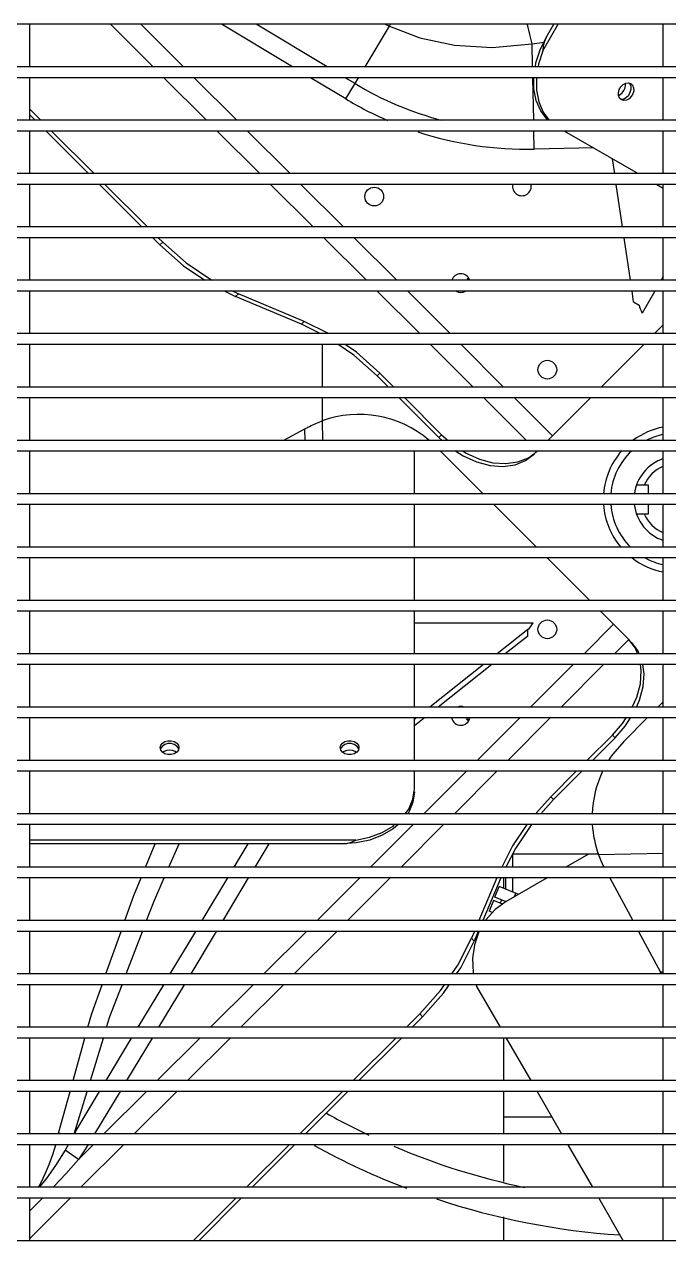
# Model space of a CAD drawing. Header units: metres. Extents: x -367 to 374, y -238 to 224.
# Drawn here: x 359.2803 to 359.4593, y 198.6976 to 199.0355 of the extents above; entities that cross this region are included whole.
import ezdxf
from ezdxf.enums import TextEntityAlignment as Align

# ---------------------------------------------------------------- set-up
doc = ezdxf.new("R2010")
doc.units = ezdxf.units.M
for name, color, linetype in [('ELE-ALIMENTADORES', 160, 'Continuous'), ('LA_BAU_BASES GERAIS_R00$0$ARQ-XREF-ATT', 8, 'Continuous'), ('LA_BAU_BASES GERAIS_R00$0$BASE', 253, 'Continuous'), ('LA_BAU_BASES GERAIS_R00$0$dutos', 31, 'Continuous')]:
    doc.layers.add(name, color=color, linetype=linetype)
doc.styles.add('LA_BAU_BASES GERAIS_R00$0$R60-125-RS', font='romans.shx', dxfattribs={"height": 0.19})
doc.styles.add('LA_BAU_BASES GERAIS_R00$0$R80-100-RS', font='romans.shx', dxfattribs={"height": 0.203})

# ---------------------------------------------------------------- blocks, each defined once
blk = doc.blocks.new('LA_BAU_BASES GERAIS_R00$0$A$C2E3D5B4E')
at = {"layer": 'LA_BAU_BASES GERAIS_R00$0$dutos', "color": 251}
for p, q in [((-6.868681703277502, 21.08546130551078), (-7.714615808807707, 21.08546130551078)), ((-7.468218694489906, 21.07364130551078), (-7.468218694489906, 21.08546130551078)), ((-7.433964257239268, 21.07364130551078), (-7.445784257239325, 21.08546130551078)), ((-7.425514257238547, 21.07364130551078), (-7.437334257238604, 21.08546130551078)), ((-7.395242529686925, 21.07364130551078), (-7.414914313169106, 21.08546130551078)), ((-7.385609476084028, 21.07364130551078), (-7.405281259565186, 21.08546130551078)), ((-7.375056798344417, 21.07364130551078), (-7.368265969896811, 21.08494314196314)), ((-7.369453154133453, 21.08546130551078), (-7.368265969896811, 21.08494314196314)), ((-7.368265968065089, 21.08494314501224), (-7.368047603838249, 21.08546130551078)), ((-7.325665620486234, 21.07805879311587), (-7.32139177796148, 21.08546130551078)), ((-7.32472594085209, 21.08184749450788), (-7.322639506096039, 21.08546130551078)), ((-7.292218694490202, 21.07364130551078), (-7.292218694490202, 21.08546130551078)), ((-7.328680518800411, 21.0800208924726), (-7.325360375035302, 21.08055014642678)), ((-7.328546760335712, 21.07364130551078), (-7.328680518800411, 21.0800208924726)), ((-7.326409356566955, 21.07840509423988), (-7.324725941637439, 21.08184749314751)), ((-7.327598600321153, 21.07472454688097), (-7.326409356566955, 21.07840509423988)), ((-6.868681703277502, 21.07364130551078), (-7.714615808807707, 21.07364130551078)), ((-7.327772542217076, 21.07364130551078), (-7.327598600321153, 21.07472454688097)), ((-6.868681703277502, 21.07064130551078), (-7.714615808807707, 21.07064130551078)), ((-7.468218694489906, 21.05882130551078), (-7.468218694489906, 21.07064130551078)), ((-7.419144257239282, 21.05882130551078), (-7.430964257239339, 21.07064130551078)), ((-7.410694257238561, 21.05882130551078), (-7.422514257238618, 21.07064130551078)), ((-7.380411350596091, 21.06472983406096), (-7.390249691240456, 21.07064130551078)), ((-7.377856046158627, 21.06898257480606), (-7.380616637636422, 21.07064130551078)), ((-7.380411350596091, 21.06472983406096), (-7.376859380201154, 21.07064130551078)), ((-7.328236034822908, 21.05882130551078), (-7.328483860434176, 21.07064130551078)), ((-7.301928326163988, 21.0691981269366), (-7.301273451407724, 21.06900001374496)), ((-7.292218694490202, 21.05882130551078), (-7.292218694490202, 21.07064130551078)), ((-6.868681703277502, 21.05882130551078), (-7.714615808807707, 21.05882130551078)), ((-7.465144257238535, 21.05882130551078), (-7.468218694489906, 21.06189574276205)), ((-7.466694257239283, 21.05882130551078), (-7.468218694489906, 21.06034574276242)), ((-6.868681703277502, 21.05582130551078), (-7.714615808807707, 21.05582130551078)), ((-7.468218694489906, 21.04400130551078), (-7.468218694489906, 21.05582130551078)), ((-7.451874257239297, 21.04400130551078), (-7.463694257239354, 21.05582130551078)), ((-7.450324257238549, 21.04400130551078), (-7.462144257238606, 21.05582130551078)), ((-7.404324257239296, 21.04400130551078), (-7.416144257239353, 21.05582130551078)), ((-7.395874257238575, 21.04400130551078), (-7.407694257238632, 21.05582130551078)), ((-7.328067915271276, 21.05080287239733), (-7.328171916048746, 21.05576317162751)), ((-7.319647259168391, 21.05582130551078), (-7.299174418622897, 21.04400130551078)), ((-7.292218694490202, 21.04400130551078), (-7.292218694490202, 21.05582130551078)), ((-7.311554757894214, 21.05114909772169), (-7.328067915271276, 21.05080287239733)), ((-7.305729368191351, 21.04400130551078), (-7.306341510898619, 21.0481392281646)), ((-6.868681703277502, 21.04400130551078), (-7.714615808807707, 21.04400130551078)), ((-6.868681703277502, 21.04100130551078), (-7.714615808807707, 21.04100130551078)), ((-7.468218694489906, 21.02918130551078), (-7.468218694489906, 21.04100130551078)), ((-7.437054257239311, 21.02918130551078), (-7.448874257239368, 21.04100130551078)), ((-7.435504257238563, 21.02918130551078), (-7.44732425723862, 21.04100130551078)), ((-7.389504257239309, 21.02918130551078), (-7.401324257239366, 21.04100130551078)), ((-7.381054257238588, 21.02918130551078), (-7.392874257238532, 21.04100130551078)), ((-7.303536974648409, 21.02918130551078), (-7.30528556383058, 21.04100130551078)), ((-7.293978266201179, 21.04100130551078), (-7.292218694490202, 21.03998541631042)), ((-7.292218694490202, 21.02918130551078), (-7.292218694490202, 21.04100130551078)), ((-6.868681703277502, 21.02918130551078), (-7.714615808807707, 21.02918130551078)), ((-6.868681703277502, 21.02618130551078), (-7.714615808807707, 21.02618130551078)), ((-7.468218694489906, 21.01436130551078), (-7.468218694489906, 21.02618130551078)), ((-7.432048919550198, 21.02417596782169), (-7.434054257239268, 21.02618130551078)), ((-7.431273919549881, 21.02495096782206), (-7.432504257238634, 21.02618130551078)), ((-7.374684257239323, 21.01436130551078), (-7.386504257239267, 21.02618130551078)), ((-7.366234257238602, 21.01436130551078), (-7.378054257238546, 21.02618130551078)), ((-7.301344581105468, 21.01436130551078), (-7.303093170287639, 21.02618130551078)), ((-7.292218694490202, 21.01436130551078), (-7.292218694490202, 21.02618130551078)), ((-7.432048919550198, 21.02417596782169), (-7.431273919549881, 21.02495096782206)), ((-7.292218694490202, 21.0153844180086), (-7.292809388766273, 21.01436130551078)), ((-6.868681703277502, 21.01436130551078), (-7.714615808807707, 21.01436130551078)), ((-6.868681703277502, 21.01136130551078), (-7.714615808807707, 21.01136130551078)), ((-7.468218694489906, 20.99954130551078), (-7.468218694489906, 21.01136130551078)), ((-7.414024753307672, 21.01136130551078), (-7.411021885115701, 21.00984766319842)), ((-7.411712254765803, 21.01136130551078), (-7.410246885115271, 21.01062266319769)), ((-7.410246885115271, 21.01062266319769), (-7.411021885115701, 21.00984766319842)), ((-7.392735207973828, 21.00216352643515), (-7.411021885115701, 21.00984766319842)), ((-7.391960207973511, 21.00293852643442), (-7.410246885115271, 21.01062266319769)), ((-7.359864257239337, 20.99954130551078), (-7.371684257239281, 21.01136130551078)), ((-7.351414257238616, 20.99954130551078), (-7.36323425723856, 21.01136130551078)), ((-7.300460032394994, 21.00838199037769), (-7.300900776744811, 21.01136130551078)), ((-7.300460032394994, 21.00838199037769), (-7.298905530249499, 21.00748449814532)), ((-7.29454143957355, 21.01136130551078), (-7.298066149746205, 21.00525632841006)), ((-7.292218694490202, 20.99954130551078), (-7.292218694490202, 21.01136130551078)), ((-7.391960207973511, 21.00293852643442), (-7.392735207973828, 21.00216352643515)), ((-7.387533064943682, 20.99954130551078), (-7.392735207973828, 21.00216352643515)), ((-7.385220566401813, 20.99954130551078), (-7.391960207973511, 21.00293852643442)), ((-7.294630423236754, 20.99954130551078), (-7.292218694490202, 21.00195303425733)), ((-6.868681703277502, 20.99954130551078), (-7.714615808807707, 20.99954130551078)), ((-6.868681703277502, 20.99654130551078), (-7.714615808807707, 20.99654130551078)), ((-7.468218694489906, 20.98472130551078), (-7.468218694489906, 20.99654130551078)), ((-7.38687410795967, 20.98472130551078), (-7.38687410795967, 20.99654130551078)), ((-7.345044257239351, 20.98472130551078), (-7.356864257239295, 20.99654130551078)), ((-7.33659425723863, 20.98472130551078), (-7.348414257238574, 20.99654130551078)), ((-7.30945042323674, 20.98472130551078), (-7.297630423236797, 20.99654130551078)), ((-7.292218694490202, 20.98472130551078), (-7.292218694490202, 20.99654130551078)), ((-7.370933173538901, 20.98861022181114), (-7.371708173538195, 20.98783522181078)), ((-7.367044257238604, 20.98472130551078), (-7.370933173538901, 20.98861022181114)), ((-6.868681703277502, 20.98472130551078), (-7.714615808807707, 20.98472130551078)), ((-7.368594257239351, 20.98472130551078), (-7.371708173538195, 20.98783522181078)), ((-6.868681703277502, 20.98172130551078), (-7.714615808807707, 20.98172130551078)), ((-7.468218694489906, 20.96990130551078), (-7.468218694489906, 20.98172130551078)), ((-7.38687410795967, 20.97530860568242), (-7.38687410795967, 20.98172130551078)), ((-7.354578689423647, 20.97070573769624), (-7.365594257239309, 20.98172130551078)), ((-7.353803689424353, 20.97148073769551), (-7.364044257238561, 20.98172130551078)), ((-7.330224257239365, 20.96990130551078), (-7.342044257239309, 20.98172130551078)), ((-7.323022340238253, 20.97114938851042), (-7.333594257238587, 20.98172130551078)), ((-7.324270423236726, 20.96990130551078), (-7.312450423236783, 20.98172130551078)), ((-7.292218694490202, 20.96990130551078), (-7.292218694490202, 20.98172130551078)), ((-7.38699535290732, 20.97530860568242), (-7.386881980025123, 20.96990130551078)), ((-7.391909934121827, 20.97302409196642), (-7.39770939468076, 20.96990130551078)), ((-7.391909934121827, 20.97302409196642), (-7.391844459801518, 20.96990130551078)), ((-7.353803689424353, 20.97148073769551), (-7.354578689423647, 20.97070573769624)), ((-7.353803689424353, 20.97148073769551), (-7.35198779319353, 20.96990130551078)), ((-6.868681703277502, 20.96990130551078), (-7.714615808807707, 20.96990130551078)), ((-7.354578689423647, 20.97070573769624), (-7.35365382200257, 20.96990130551078)), ((-6.868681703277502, 20.96690130551078), (-7.714615808807707, 20.96690130551078)), ((-7.468218694489906, 20.95508130551078), (-7.468218694489906, 20.96690130551078)), ((-7.361374107959705, 20.95508130551078), (-7.361374107959705, 20.96690130551078)), ((-7.342309596298605, 20.95508130551078), (-7.354129596298549, 20.96690130551078)), ((-7.329692244667285, 20.96507730585551), (-7.327277894218582, 20.96690130551078)), ((-7.292218694490202, 20.95508130551078), (-7.292218694490202, 20.96690130551078)), ((-7.296374107959991, 20.95747171898024), (-7.299687816458913, 20.95747171898024)), ((-7.296374107959991, 20.95508130551078), (-7.296374107959991, 20.95747171898024)), ((-6.868681703277502, 20.95508130551078), (-7.714615808807707, 20.95508130551078)), ((-6.868681703277502, 20.95208130551078), (-7.714615808807707, 20.95208130551078)), ((-7.468218694489906, 20.94026130551078), (-7.468218694489906, 20.95208130551078)), ((-7.361374107959705, 20.94026130551078), (-7.361374107959705, 20.95208130551078)), ((-7.327489596298619, 20.94026130551078), (-7.339309596298563, 20.95208130551078)), ((-7.296374107959991, 20.9494717189806), (-7.296374107959991, 20.95208130551078)), ((-7.292218694490202, 20.94026130551078), (-7.292218694490202, 20.95208130551078)), ((-7.299687816458913, 20.9494717189806), (-7.296374107959991, 20.9494717189806)), ((-6.868681703277502, 20.94026130551078), (-7.714615808807707, 20.94026130551078)), ((-6.868681703277502, 20.93726130551078), (-7.714615808807707, 20.93726130551078)), ((-7.468218694489906, 20.92544130551078), (-7.468218694489906, 20.93726130551078)), ((-7.361374107959705, 20.92544130551078), (-7.361374107959705, 20.93726130551078)), ((-7.312669596298633, 20.92544130551078), (-7.324489596298577, 20.93726130551078)), ((-7.292218694490202, 20.92544130551078), (-7.292218694490202, 20.93726130551078)), ((-6.868681703277502, 20.92544130551078), (-7.714615808807707, 20.92544130551078)), ((-6.868681703277502, 20.92244130551078), (-7.714615808807707, 20.92244130551078)), ((-7.468218694489906, 20.91062130551078), (-7.468218694489906, 20.92244130551078)), ((-7.361374107959705, 20.91062130551078), (-7.361374107959705, 20.92244130551078)), ((-7.301826777489509, 20.91459848670169), (-7.30966959629859, 20.92244130551078)), ((-7.292218694490202, 20.91062130551078), (-7.292218694490202, 20.92244130551078)), ((-7.361374107959705, 20.91919354438751), (-7.328374107959689, 20.91919354438751)), ((-7.329884069303716, 20.91735253467987), (-7.338372198985894, 20.91062130551078)), ((-7.329884069303716, 20.91555755021623), (-7.329884069303716, 20.91735253467987)), ((-7.30605177748987, 20.91882348670205), (-7.314253958681093, 20.91062130551078)), ((-7.329884069303716, 20.91555755021623), (-7.336108710322605, 20.91062130551078)), ((-7.301826777489509, 20.91459848670169), (-7.305803958680372, 20.91062130551078)), ((-7.299979694834974, 20.91215358227188), (-7.301826777489509, 20.91459848670169)), ((-6.868681703277502, 20.91062130551078), (-7.714615808807707, 20.91062130551078)), ((-7.299367422982641, 20.91062130551078), (-7.299979694834974, 20.91215358227188)), ((-6.868681703277502, 20.90762130551078), (-7.714615808807707, 20.90762130551078)), ((-7.468218694489906, 20.89580130551078), (-7.468218694489906, 20.90762130551078)), ((-7.361374107959705, 20.89580130551078), (-7.361374107959705, 20.90762130551078)), ((-7.342155221135727, 20.90762130551078), (-7.357060328407329, 20.89580130551078)), ((-7.339891732473461, 20.90762130551078), (-7.354796839745177, 20.89580130551078)), ((-7.317253958681135, 20.90762130551078), (-7.329073958681079, 20.89580130551078)), ((-7.308803958680414, 20.90762130551078), (-7.320623958680358, 20.89580130551078)), ((-7.292218694490202, 20.89580130551078), (-7.292218694490202, 20.90762130551078)), ((-7.292218694490202, 20.89730123064169), (-7.293718619621131, 20.89580130551078)), ((-6.868681703277502, 20.89580130551078), (-7.714615808807707, 20.89580130551078)), ((-6.868681703277502, 20.89280130551078), (-7.714615808807707, 20.89280130551078)), ((-7.468218694489906, 20.88098130551078), (-7.468218694489906, 20.89280130551078)), ((-7.361374107959705, 20.88098130551078), (-7.361374107959705, 20.89280130551078)), ((-7.358579861894896, 20.89280130551078), (-7.361374107959705, 20.89058542152714)), ((-7.360843350558184, 20.89280130551078), (-7.361374107959705, 20.89238040599079)), ((-7.332073958681121, 20.89280130551078), (-7.343893958681178, 20.88098130551078)), ((-7.3236239586804, 20.89280130551078), (-7.335443958680457, 20.88098130551078)), ((-7.296718619621174, 20.89280130551078), (-7.303223350364419, 20.88629657476751)), ((-7.292218694490202, 20.88098130551078), (-7.292218694490202, 20.89280130551078)), ((-7.306383126675996, 20.88804213751587), (-7.313443958681091, 20.88098130551078)), ((-7.305608126675679, 20.88726713751551), (-7.311893958680457, 20.88098130551078)), ((-7.306383126675996, 20.88804213751587), (-7.305608126675679, 20.88726713751551)), ((-7.431818241638894, 20.88387790223296), (-7.431974107960059, 20.88454409700388)), ((-7.381818241638257, 20.88387790223296), (-7.381974107959309, 20.88454409700388)), ((-7.303223350364419, 20.88629657476751), (-7.30628967510188, 20.88270455102242)), ((-6.868681703277502, 20.88098130551078), (-7.714615808807707, 20.88098130551078)), ((-6.868681703277502, 20.87798130551078), (-7.714615808807707, 20.87798130551078)), ((-7.468218694489906, 20.86616130551078), (-7.468218694489906, 20.87798130551078)), ((-7.361374107959705, 20.87312621502387), (-7.361374107959705, 20.87798130551078)), ((-7.346893958681108, 20.87798130551078), (-7.358713958681165, 20.86616130551078)), ((-7.338443958680386, 20.87798130551078), (-7.350263958680443, 20.86616130551078)), ((-7.316443958681134, 20.87798130551078), (-7.323512610790544, 20.87091265340133)), ((-7.314893958680386, 20.87798130551078), (-7.322737610790227, 20.87013765340097)), ((-7.292218694490202, 20.86616130551078), (-7.292218694490202, 20.87798130551078)), ((-7.361761965021515, 20.87025220147587), (-7.361374107959705, 20.87312621502387)), ((-7.323512610790544, 20.87091265340133), (-7.327710334840049, 20.86616130551078)), ((-7.322737610790227, 20.87013765340097), (-7.326250637315638, 20.86616130551078)), ((-7.323512610790544, 20.87091265340133), (-7.322737610790227, 20.87013765340097)), ((-6.868681703277502, 20.86616130551078), (-7.714615808807707, 20.86616130551078)), ((-6.868681703277502, 20.86316130551078), (-7.714615808807707, 20.86316130551078)), ((-7.468218694489906, 20.85134130551078), (-7.468218694489906, 20.86316130551078)), ((-7.361713958681094, 20.86316130551078), (-7.373533958681151, 20.85134130551078)), ((-7.353263958680373, 20.86316130551078), (-7.36508395868043, 20.85134130551078)), ((-7.292218694490202, 20.85134130551078), (-7.292218694490202, 20.86316130551078)), ((-7.377623156483651, 20.85889046924242), (-7.468218694489906, 20.85889046924242)), ((-7.381374107952752, 20.85780990498169), (-7.468218694489906, 20.85780990498169)), ((-7.436053715605908, 20.85134130551078), (-7.433385810206914, 20.85780990498169)), ((-7.429551864974997, 20.85134130551078), (-7.426728552175291, 20.85780990498169)), ((-7.407598207784417, 20.85780990498169), (-7.411484934466557, 20.85134130551078)), ((-7.401810085233478, 20.85780990498169), (-7.405696811915732, 20.85134130551078)), ((-7.310210994661816, 20.8549717189806), (-7.334111536996033, 20.8549717189806)), ((-7.334074107959623, 20.8549717189806), (-7.334074107959623, 20.85134130551078)), ((-7.312976333633173, 20.8549717189806), (-7.319264394214542, 20.85134130551078)), ((-7.310210994661816, 20.85485047403187), (-7.292218694490202, 20.85522771200242)), ((-6.868681703277502, 20.85134130551078), (-7.714615808807707, 20.85134130551078)), ((-6.868681703277502, 20.84834130551078), (-7.714615808807707, 20.84834130551078)), ((-7.468218694489906, 20.83652130551078), (-7.468218694489906, 20.84834130551078)), ((-7.413287516324431, 20.84834130551078), (-7.420389688841169, 20.83652130551078)), ((-7.407499393772355, 20.84834130551078), (-7.414601566289093, 20.83652130551078)), ((-7.37653395868108, 20.84834130551078), (-7.388353958681137, 20.83652130551078)), ((-7.368083958680359, 20.84834130551078), (-7.379903958680416, 20.83652130551078)), ((-7.33848984226438, 20.84834130551078), (-7.343456654760757, 20.83652130551078)), ((-7.337389184084373, 20.84834130551078), (-7.34235599658075, 20.83652130551078)), ((-7.339029293509839, 20.84299739694497), (-7.337855165744372, 20.84597421134787)), ((-7.33233300734264, 20.84379613820351), (-7.337855165744372, 20.84597421134787)), ((-7.336550435701838, 20.8454595941886), (-7.336550435701838, 20.84834130551078)), ((-7.336074107959348, 20.84834130551078), (-7.336074107959348, 20.84527171898024)), ((-7.324460546637511, 20.84834130551078), (-7.335845646583266, 20.84176811499223)), ((-7.334074107959623, 20.84834130551078), (-7.334074107959623, 20.84448287049551)), ((-7.307067857010225, 20.84834130551078), (-7.300703241625911, 20.83652130551078)), ((-7.292218694490202, 20.83652130551078), (-7.292218694490202, 20.84834130551078)), ((-7.335854666273121, 20.84174524700133), (-7.339029293509839, 20.84299739694497)), ((-7.3336361244302, 20.84304378320242), (-7.333203893239329, 20.84413963671333)), ((-7.33939620843671, 20.84206714244351), (-7.340570336202177, 20.8390903280406)), ((-7.336830229283692, 20.84105505806023), (-7.33939620843671, 20.84206714244351)), ((-7.337168784508094, 20.84226356709114), (-7.337535699434966, 20.84133331258969)), ((-6.868681703277502, 20.83652130551078), (-7.714615808807707, 20.83652130551078)), ((-7.339651504900075, 20.83872791870024), (-7.340570336202177, 20.8390903280406)), ((-6.868681703277502, 20.83352130551078), (-7.714615808807707, 20.83352130551078)), ((-7.468218694489906, 20.82170130551078), (-7.468218694489906, 20.83352130551078)), ((-7.447060281803715, 20.82170130551078), (-7.442845351458232, 20.83352130551078)), ((-7.441406806789814, 20.82170130551078), (-7.436885162495628, 20.83352130551078)), ((-7.422192270697906, 20.83352130551078), (-7.42929444321453, 20.82170130551078)), ((-7.416404148146967, 20.83352130551078), (-7.423506320663705, 20.82170130551078)), ((-7.391353958681179, 20.83352130551078), (-7.403173958681123, 20.82170130551078)), ((-7.382903958680458, 20.83352130551078), (-7.394723958680402, 20.82170130551078)), ((-7.344717267069541, 20.83352130551078), (-7.345525052177095, 20.83159894182496)), ((-7.343616608889533, 20.83352130551078), (-7.344750052177915, 20.8308239418246)), ((-7.343374613826199, 20.83352130551078), (-7.343452535616734, 20.83338968957406)), ((-7.29908785701025, 20.83352130551078), (-7.292983381567296, 20.82218442254351)), ((-7.292218694490202, 20.82170130551078), (-7.292218694490202, 20.83352130551078)), ((-7.345525052177095, 20.83159894182496), (-7.344750052177915, 20.8308239418246)), ((-6.868681703277502, 20.82170130551078), (-7.714615808807707, 20.82170130551078)), ((-7.292218694490202, 20.82222648287188), (-7.292983381567296, 20.82218442254351)), ((-7.292726963297127, 20.82170130551078), (-7.292983381567296, 20.82218442254351)), ((-6.868681703277502, 20.81870130551078), (-7.714615808807707, 20.81870130551078)), ((-7.468218694489906, 20.80688130551078), (-7.468218694489906, 20.81870130551078)), ((-7.431097025072404, 20.81870130551078), (-7.438199197589142, 20.80688130551078)), ((-7.425308902520442, 20.81870130551078), (-7.43241107503718, 20.80688130551078)), ((-7.406173958681165, 20.81870130551078), (-7.417993958681109, 20.80688130551078)), ((-7.397723958680444, 20.81870130551078), (-7.409543958680388, 20.80688130551078)), ((-7.344239500365461, 20.81870130551078), (-7.344121984906565, 20.81822698375478)), ((-7.344121984906565, 20.81822698375478), (-7.337571554518604, 20.80688130551078)), ((-7.292218694490202, 20.80688130551078), (-7.292218694490202, 20.81870130551078)), ((-7.359853356801523, 20.81057190738932), (-7.363543958681134, 20.80688130551078)), ((-7.359078356802229, 20.80979690739006), (-7.361993958680387, 20.80688130551078)), ((-7.359078356802229, 20.80979690739006), (-7.359853356801523, 20.81057190738932)), ((-6.868681703277502, 20.80688130551078), (-7.714615808807707, 20.80688130551078)), ((-6.868681703277502, 20.80388130551078), (-7.714615808807707, 20.80388130551078)), ((-7.468218694489906, 20.79206130551078), (-7.468218694489906, 20.80388130551078)), ((-7.456147940435699, 20.79206130551078), (-7.452873434848016, 20.80388130551078)), ((-7.451382181154941, 20.79206130551078), (-7.447767673951262, 20.80388130551078)), ((-7.440001779445879, 20.80388130551078), (-7.447103951962617, 20.79206130551078)), ((-7.43421365689494, 20.80388130551078), (-7.441315829411678, 20.79206130551078)), ((-7.420993958681152, 20.80388130551078), (-7.432813958681095, 20.79206130551078)), ((-7.41254395868043, 20.80388130551078), (-7.424363958680374, 20.79206130551078)), ((-7.366543958681177, 20.80388130551078), (-7.37836395868112, 20.79206130551078)), ((-7.364993958680429, 20.80388130551078), (-7.376813958680373, 20.79206130551078)), ((-7.336550435701838, 20.79206130551078), (-7.336550435701838, 20.80388130551078)), ((-7.33583950371019, 20.80388130551078), (-7.329015223529154, 20.79206130551078)), ((-7.292218694490202, 20.79206130551078), (-7.292218694490202, 20.80388130551078)), ((-6.868681703277502, 20.79206130551078), (-7.714615808807707, 20.79206130551078)), ((-6.868681703277502, 20.78906130551078), (-7.714615808807707, 20.78906130551078)), ((-7.468218694489906, 20.77724130551078), (-7.468218694489906, 20.78906130551078)), ((-7.460197430969174, 20.77744383828387), (-7.456979033224002, 20.78906130551078)), ((-7.45581600402511, 20.77756201601405), (-7.452299568769831, 20.78906130551078)), ((-7.448906533820377, 20.78906130551078), (-7.45581600402511, 20.77756201601405)), ((-7.443118411268415, 20.78906130551078), (-7.450220583785153, 20.77724130551078)), ((-7.435813958681138, 20.78906130551078), (-7.447633958681081, 20.77724130551078)), ((-7.427363958680417, 20.78906130551078), (-7.43918395868036, 20.77724130551078)), ((-7.381363958681163, 20.78906130551078), (-7.393183958681107, 20.77724130551078)), ((-7.379813958680415, 20.78906130551078), (-7.391633958680359, 20.77724130551078)), ((-7.336550435701838, 20.77724130551078), (-7.336550435701838, 20.78906130551078)), ((-7.32728317272074, 20.78906130551078), (-7.320458892539705, 20.77724130551078)), ((-7.292218694490202, 20.77724130551078), (-7.292218694490202, 20.78906130551078)), ((-7.336550435701838, 20.78204440373842), (-7.323231962593809, 20.78204440373842)), ((-6.868681703277502, 20.77724130551078), (-7.714615808807707, 20.77724130551078)), ((-7.460248001472792, 20.77724130551078), (-7.460197430969174, 20.77744383828387)), ((-7.459176159641174, 20.77724130551078), (-7.460197431541815, 20.7774438388566)), ((-7.455816003999985, 20.77756201605333), (-7.455970848481911, 20.77724130551078)), ((-7.455282252023721, 20.77724130551078), (-7.455816004001122, 20.77756201605442)), ((-6.868681703277502, 20.77424130551078), (-7.714615808807707, 20.77424130551078)), ((-7.468218694489906, 20.76242130551078), (-7.468218694489906, 20.77424130551078)), ((-7.457523252818987, 20.77424130551078), (-7.458349076940749, 20.77275775018642)), ((-7.454701287895318, 20.77017397629551), (-7.458349075064348, 20.77275774885769)), ((-7.450633958681124, 20.77424130551078), (-7.454701287895318, 20.77017397629551)), ((-7.442183958680403, 20.77424130551078), (-7.45400395868046, 20.76242130551078)), ((-7.396183958681149, 20.77424130551078), (-7.408003958681093, 20.76242130551078)), ((-7.394633958680402, 20.77424130551078), (-7.406453958680459, 20.76242130551078)), ((-7.336550435701838, 20.76404664355042), (-7.336550435701838, 20.77424130551078)), ((-7.318726841732428, 20.77424130551078), (-7.311902561550255, 20.76242130551078)), ((-7.292218694490202, 20.76242130551078), (-7.292218694490202, 20.77424130551078)), ((-6.868681703277502, 20.76242130551078), (-7.714615808807707, 20.76242130551078)), ((-6.868681703277502, 20.75942130551078), (-7.714615808807707, 20.75942130551078)), ((-7.468218694489906, 20.74760130551078), (-7.468218694489906, 20.75942130551078)), ((-7.457003958680389, 20.75942130551078), (-7.468218694489906, 20.74820656970133)), ((-7.464685145237127, 20.75942130551078), (-7.468218694489906, 20.75588775708278)), ((-7.411003958681135, 20.75942130551078), (-7.422823958681079, 20.74760130551078)), ((-7.409453958680388, 20.75942130551078), (-7.421273958680445, 20.74760130551078)), ((-7.310170510742978, 20.75942130551078), (-7.303346230560805, 20.74760130551078)), ((-7.292218694490202, 20.74760130551078), (-7.292218694490202, 20.75942130551078)), ((-7.336550435701838, 20.74760130551078), (-7.336550435701838, 20.7542037905537)), ((-6.868681703277502, 20.74760130551078), (-7.714615808807707, 20.74760130551078))]:
    blk.add_line(p, q, dxfattribs=at)
for points in [[(-7.368265969896811, 21.08494314196314), (-7.359827921338592, 21.08170372371551), (-7.350255231943265, 21.07964117971369), (-7.339766133641092, 21.07901586887515), (-7.328680518800411, 21.0800208924726)], [(-7.328680518800411, 21.0800208924726), (-7.329301178076776, 21.08264909658278), (-7.329912692420407, 21.08543890791005), (-7.329917256419662, 21.08546130551078)], [(-7.32472594085209, 21.08184749450788), (-7.325243166623636, 21.08071880105624), (-7.325562479297105, 21.07944254301987), (-7.325665620486234, 21.07805879311587)], [(-7.325665620486234, 21.07805879311587), (-7.326868136460803, 21.0743707882326), (-7.326987159490614, 21.07364130551078)], [(-7.324170324369447, 21.05882130551078), (-7.324462337061505, 21.05904668282351), (-7.326288889141892, 21.06144728225187), (-7.327535620519257, 21.06434173032606), (-7.328164514736727, 21.06755301458569), (-7.328188303404772, 21.07064130551078)], [(-7.327472048780351, 21.07064130551078), (-7.327453481327666, 21.06717663431733), (-7.32682956877818, 21.06395459988387), (-7.325584770848423, 21.06105043762424), (-7.323892955816405, 21.05882130551078)], [(-7.303873451407298, 21.06449668164496), (-7.304374935030182, 21.06496841404642), (-7.30465820518441, 21.06566096075733), (-7.304686042362164, 21.06647685714169), (-7.304460874385086, 21.06732386854315), (-7.304010043832363, 21.06810235765806), (-7.303389371153116, 21.06871757283551), (-7.302665811083671, 21.06910024946023), (-7.301928326163988, 21.0691981269366)], [(-7.304660713857515, 21.06573448896824), (-7.304240480085468, 21.06594614568714), (-7.303668256896799, 21.06645269650533), (-7.303194234225543, 21.06710675682169), (-7.302864812711732, 21.06784430265551), (-7.302712238429081, 21.06859313788205), (-7.302738978346611, 21.0690615527406)], [(-7.301273451407724, 21.06900001374496), (-7.300771419246189, 21.06852812977915), (-7.300486228476757, 21.06783486246496), (-7.300456095799291, 21.06701779460569), (-7.300679869749501, 21.06616962560133), (-7.301130969720816, 21.06539066885624), (-7.301753328835275, 21.0647760763566), (-7.302479020896726, 21.06439479441442), (-7.303218077563315, 21.06429816740242), (-7.303873451407298, 21.06449668164496)], [(-7.301192177028724, 21.06824247372169), (-7.30147755406108, 21.06893582763878), (-7.301675166579003, 21.06912154091297)], [(-7.303184997098924, 21.06480235983333), (-7.302459167329857, 21.06518355494133), (-7.301836719431662, 21.06579811584278), (-7.301385603957442, 21.06657709832351), (-7.301161900867328, 21.06742533002896), (-7.301192177028724, 21.06824247372169)], [(-7.304177342804451, 21.06478254425733), (-7.303924222975297, 21.06470584991515), (-7.303184997098924, 21.06480235983333)], [(-7.432048919550198, 21.02417596782169), (-7.425529723176737, 21.01841638379842), (-7.41957882577276, 21.01436130551078)], [(-7.431273919549881, 21.02495096782206), (-7.424754723177443, 21.01919138379878), (-7.417673996937538, 21.01436641417042), (-7.417663862025506, 21.01436130551078)], [(-7.298905530249499, 21.00748449814532), (-7.298831452298941, 21.00700564508351), (-7.29864464231207, 21.0064620978366), (-7.298376819553823, 21.00587177784497), (-7.298066149746205, 21.00525632841006)], [(-7.371708173538195, 20.98783522181078), (-7.378227369911656, 20.99359480583406), (-7.382551409062557, 20.99654130551078)], [(-7.370933173538901, 20.98861022181114), (-7.377452369911339, 20.99436980583442), (-7.380639083180426, 20.99654130551078)], [(-7.389539465627649, 20.97421068469914), (-7.388700661945904, 20.97461507523551), (-7.387850590115704, 20.97498029097115), (-7.38699535290732, 20.97530860568242)], [(-7.391909934121827, 20.97302409196642), (-7.39159782362367, 20.97319050292096), (-7.391279832439295, 20.97335676275296), (-7.390956622070917, 20.97352249537806)], [(-7.390956622070917, 20.97352249537806), (-7.390475120780366, 20.9737592996646), (-7.389999911242626, 20.97398318654133), (-7.389539465627649, 20.97421068469914)], [(-7.349815820173831, 20.96690130551078), (-7.347788207180429, 20.96558990573732), (-7.344082210617444, 20.96391692741842), (-7.340356864017508, 20.96292756310314), (-7.336755330360802, 20.96265983350641), (-7.333416014566637, 20.96312402732678), (-7.330467244667716, 20.96430230585515), (-7.328022340237908, 20.96614938850969)], [(-7.34784255851423, 20.96690130551078), (-7.347013207179998, 20.9663649057366), (-7.343307210617127, 20.96469192741878), (-7.339581864017077, 20.96370256310351), (-7.335980330360371, 20.96343483350569), (-7.332641014566207, 20.96389902732606), (-7.329692244667285, 20.96507730585551)], [(-7.329884069303716, 20.91735253467987), (-7.329506409361898, 20.91765611459842), (-7.329129088631703, 20.91808967041696), (-7.328751767901508, 20.91861677172496), (-7.328374107959689, 20.91919354438751)], [(-7.298902099861834, 20.91062130551078), (-7.299204694834543, 20.9113785822726), (-7.301051777489079, 20.91382348670242)], [(-7.300830006059641, 20.89580130551078), (-7.29959431639827, 20.89853861632314), (-7.298604952082997, 20.90226396292314), (-7.298337222486225, 20.90586549657987), (-7.298581295135705, 20.90762130551078)], [(-7.299705151931676, 20.89580130551078), (-7.298819316397839, 20.89776361632278), (-7.297829952082566, 20.90148896292278), (-7.297562222485908, 20.90509049657951), (-7.297914026849185, 20.90762130551078)], [(-7.306383126675996, 20.88804213751587), (-7.303559595418619, 20.89128839260424), (-7.302581088351985, 20.89280130551078)], [(-7.305608126675679, 20.88726713751551), (-7.302784595419325, 20.89051339260387), (-7.301304841403635, 20.89280130551078)], [(-7.431974107960059, 20.88454409700388), (-7.431816460538926, 20.88521481159223), (-7.431358668817893, 20.88580842770023), (-7.430666133634531, 20.88624305729405), (-7.4298197107546, 20.88647334787042), (-7.428919564438615, 20.88647216220824), (-7.428076132164733, 20.88624047965478), (-7.427383086285545, 20.88580265286496), (-7.426929876504801, 20.88521092452388), (-7.426774107959659, 20.88454409700388)], [(-7.431358696245525, 20.88499325269151), (-7.43181646983453, 20.88439943197369), (-7.431878495988713, 20.8841354378766)], [(-7.426774107959659, 20.88454409700388), (-7.426931898392354, 20.88387393324714), (-7.427390026361081, 20.88328234074169), (-7.428082694766204, 20.88285028484569), (-7.428928812145841, 20.88262178033296), (-7.429828418772786, 20.88262296648715), (-7.430671547085467, 20.88285287720569), (-7.431364734798194, 20.88328816029442), (-7.431818241638894, 20.88387790223296)], [(-7.427383060191005, 20.88498747682969), (-7.428076099723285, 20.88542546629478), (-7.428919549024044, 20.88565724153624), (-7.429819725378252, 20.88565842775697), (-7.43066616712872, 20.88542804446423), (-7.431358696245525, 20.88499325269151)], [(-7.427452449321549, 20.88324340406133), (-7.427845866304096, 20.8835015088246), (-7.428570663774167, 20.88374379323187), (-7.429374107959347, 20.88382727874933), (-7.430177552145551, 20.88374379323187), (-7.430902349615621, 20.8835015088246), (-7.431294638825079, 20.88324414394642)], [(-7.426869726546215, 20.88413798802714), (-7.426929867211356, 20.88439554340096), (-7.427383060191005, 20.88498747682969)], [(-7.381974107959309, 20.88454409700388), (-7.381816460539312, 20.88521481159223), (-7.381358668818166, 20.88580842770023), (-7.380666133633895, 20.88624305729405), (-7.37981971075385, 20.88647334787042), (-7.378919564439002, 20.88647216220824), (-7.378076132164097, 20.88624047965478), (-7.377383086285818, 20.88580265286496), (-7.376929876505073, 20.88521092452388), (-7.376774107960046, 20.88454409700388)], [(-7.381358696245911, 20.88499325269151), (-7.381816469834916, 20.88439943197369), (-7.381878495989099, 20.8841354378766)], [(-7.376774107960046, 20.88454409700388), (-7.376931898391717, 20.88387393324714), (-7.377390026360445, 20.88328234074169), (-7.37808269476659, 20.88285028484569), (-7.378928812146228, 20.88262178033296), (-7.379828418772036, 20.88262296648715), (-7.380671547084717, 20.88285287720569), (-7.381364734798581, 20.88328816029442), (-7.381818241638257, 20.88387790223296)], [(-7.377383060190255, 20.88498747682969), (-7.378076099722534, 20.88542546629478), (-7.378919549024431, 20.88565724153624), (-7.379819725378638, 20.88565842775697), (-7.380666167129107, 20.88542804446423), (-7.381358696245911, 20.88499325269151)], [(-7.377452449321822, 20.88324340406133), (-7.377845866303346, 20.8835015088246), (-7.378570663774553, 20.88374379323187), (-7.37937410795962, 20.88382727874933), (-7.380177552144801, 20.88374379323187), (-7.380902349616008, 20.8835015088246), (-7.381294638824443, 20.88324414394642)], [(-7.376869726545465, 20.88413798802714), (-7.376929867211629, 20.88439554340096), (-7.377383060190255, 20.88498747682969)], [(-7.363908907905511, 20.86616130551078), (-7.362933913369829, 20.86746466482824), (-7.361761965021515, 20.87025220147587)], [(-7.361374107959705, 20.87230606799078), (-7.361759827702599, 20.86943859840278), (-7.362925531751671, 20.86665645818569), (-7.363294565633169, 20.86616130551078)], [(-7.377623156483651, 20.85889046924242), (-7.373827992578981, 20.85969306230242), (-7.370319741597541, 20.86102104540169), (-7.367305000094916, 20.86278321573442), (-7.366869429744725, 20.86316130551078)], [(-7.365919494449145, 20.86316130551078), (-7.367275438264073, 20.86197925260496), (-7.370276053949169, 20.86021589090787), (-7.373769124625142, 20.85888358271842)], [(-7.330111811182633, 20.86316130551078), (-7.334097164442255, 20.85731273078896), (-7.337107154021169, 20.85134130551078)], [(-7.328808708366182, 20.86316130551078), (-7.333322164441824, 20.8565377307886), (-7.335941503244385, 20.85134130551078)], [(-7.381374107952752, 20.85780990498169), (-7.380138017865534, 20.8579263210486), (-7.378873089647641, 20.8582879171806), (-7.377623156483651, 20.85889046924242)], [(-7.373769124625142, 20.85888358271842), (-7.377551194014245, 20.85807322434169), (-7.381374106382964, 20.85780990498169)], [(-7.309113073678532, 20.8523063613126), (-7.309517464214991, 20.85314516499442), (-7.309882679950533, 20.8539952368246), (-7.310210994661816, 20.85485047403187)], [(-7.308647229286635, 20.85134130551078), (-7.308661688644065, 20.85137070615878), (-7.308885575520776, 20.85184591569769), (-7.309113073678532, 20.8523063613126)], [(-7.44177557218336, 20.83652130551078), (-7.439282157824437, 20.84351362929769), (-7.437291033858173, 20.84834130551078)], [(-7.43573753704004, 20.83652130551078), (-7.433731775377851, 20.84176455360824), (-7.430861257902166, 20.84834130551078)], [(-7.335845646583266, 20.84176811499223), (-7.338894955466913, 20.83955973692896), (-7.341486695500066, 20.83671014573405), (-7.341598496310212, 20.83652130551078)], [(-7.343452535616734, 20.83338968957406), (-7.344710874825523, 20.82980136873878), (-7.345264111218171, 20.82600083392206), (-7.345071845684402, 20.82206085918278), (-7.34498276456145, 20.82170130551078)], [(-7.350952275330201, 20.82170130551078), (-7.349268803149812, 20.82417183000278), (-7.345525052177095, 20.83159894182496)], [(-7.349649172513864, 20.82170130551078), (-7.348493803149495, 20.82339683000242), (-7.344750052177915, 20.8308239418246)], [(-7.452042342059713, 20.80688130551078), (-7.450988534161866, 20.81068524140896), (-7.448130061078587, 20.81870130551078)], [(-7.446850286336371, 20.80688130551078), (-7.445950620424014, 20.80982335278933), (-7.442554432245515, 20.81870130551078)], [(-7.359853356801523, 20.81057190738932), (-7.354093772778242, 20.81709110376278), (-7.352996544292068, 20.81870130551078)], [(-7.359078356802229, 20.80979690739006), (-7.353318772777811, 20.8163161037635), (-7.351693441476755, 20.81870130551078)], [(-7.465824256836754, 20.76242130551078), (-7.465056608111695, 20.76380320695333), (-7.463890898338605, 20.76620844210715), (-7.462809747709912, 20.76878529507115), (-7.461830181179721, 20.7715148191086), (-7.461005463557171, 20.77424130551078)], [(-7.458349075064348, 20.77275774885769), (-7.461014846604712, 20.76847617790096), (-7.463695401944392, 20.76473903281587), (-7.465578802502932, 20.76242130551078)], [(-7.452069422746604, 20.77417106053369), (-7.453296615643353, 20.77223343459114), (-7.454701287895318, 20.77017397629551)], [(-7.454701287895318, 20.77017397629551), (-7.458197191364434, 20.76620299770169), (-7.46146318465162, 20.76270320514823), (-7.461739623187327, 20.76242130551078)]]:
    blk.add_lwpolyline(points, dxfattribs=at)
for centre in [(-7.372519814921134, 21.03761742594169), (-7.32443655380041, 20.98953416482096), (-7.32443655380041, 20.91740927313987)]:
    blk.add_circle(centre, 0.002599999999636362, dxfattribs=at)
for centre, radius, start, end in [((-7.330114975514903, 21.14843705914424), 0.0926942589872727, 238.999999999398, 255.2248709755664), ((-7.330114975514903, 21.14843705914424), 0.0976556499294545, 238.999999999398, 246.6392574340097), ((-7.330114975514903, 21.14843705914424), 0.0976556499294545, 251.9211536647351, 271.2011236424073), ((-7.331507621612445, 21.04044585306605), 0.002599999999636362, 167.5778076343612, 12.51689799323064), ((-7.348478184360715, 21.01357579538133), 0.002599999999636362, 17.84256083883031, 162.2836785376727), ((-7.288374107959271, 20.95347171897988), 0.08449999999963634, 133.3241586884922, 133.7360528296868), ((-7.288374107959271, 20.95347171897988), 0.08419999999963633, 133.4016438213604, 133.5200492820182), ((-7.348478184360715, 21.01357579538133), 0.002599999999636362, 239.6220552874704, 300.6004795303091), ((-7.376762455607718, 20.94710775795006), 0.02999999999999999, 49.66547775297459, 109.9436975269969), ((-7.288374107959271, 20.95347171897988), 0.02050000000036363, 100.8330742655016, 126.6650947362539), ((-7.288374107959271, 20.95347171897988), 0.01849999999963636, 102.0226606992357, 117.107893227434), ((-7.288374107959271, 20.95347171897988), 0.02050000000036363, 138.9659982438579, 175.4884677865312), ((-7.288374107959271, 20.95347171897988), 0.01849999999963636, 133.3134479186153, 175.0031092321234), ((-7.288374107959271, 20.95347171897988), 0.012, 108.7186497044726, 172.2706503755049), ((-7.288374107959271, 20.95347171897988), 0.01000000000036363, 112.6560562636005, 156.4218215222955), ((-7.288374107959271, 20.95347171897988), 0.02050000000036363, 183.8972090277342, 220.2186580261924), ((-7.288374107959271, 20.95347171897988), 0.01849999999963636, 184.3122242139112, 225.6899399157011), ((-7.288374107959271, 20.95347171897988), 0.012, 186.6687266683117, 251.2813502955274), ((-7.288374107959271, 20.95347171897988), 0.01000000000036363, 203.5781784777045, 247.3419522928528), ((-7.288374107959271, 20.95347171897988), 0.02050000000036363, 232.2737767364557, 259.1669257344984), ((-7.288374107959271, 20.95347171897988), 0.01849999999963636, 241.4134041066074, 257.9773393007643), ((-7.348478184360715, 20.89336764257951), 0.002599999999636362, 70.96474897946318, 108.4188065290432), ((-7.348478184360715, 20.89336764257951), 0.002599999999636362, 192.6624729978204, 347.2313740371287), ((-7.288374107959271, 20.95347171897988), 0.08449999999963634, 226.0462114167485, 226.6757833732156), ((-7.288374107959271, 20.95347171897988), 0.08419999999963633, 226.260106513608, 226.5983561786396), ((-7.282010146929451, 20.86508337133151), 0.02999999999999999, 144.0292490188607, 147.8785577892703), ((-7.282010146929451, 20.86508337133151), 0.02999999999999999, 154.5062617448123, 177.9351137364927), ((-7.282010146929451, 20.86508337133151), 0.02999999999999999, 183.6816979903597, 199.943697525304), ((-7.290611607959704, 20.95347171897988), 0.1952500000003635, 240.8295785546237, 244.7248892257857), ((-7.290611607959704, 20.95347171897988), 0.2047499999999999, 241.2266796362464, 249.1150127518302), ((-7.290611607959704, 20.95347171897988), 0.1952500000003635, 246.9363029029616, 258.134869448665), ((-7.290611607959704, 20.95347171897988), 0.2047499999999999, 251.599933009672, 266.1753292547169)]:
    blk.add_arc(centre, radius, start, end, dxfattribs=at)
blk = doc.blocks.new('LA_BAU_BASES GERAIS_R00')
at = {"layer": 'LA_BAU_BASES GERAIS_R00$0$ARQ-XREF-ATT'}
blk.add_blockref('LA_BAU_BASES GERAIS_R00$0$A$C2E3D5B4E', (366.75, 177.95), dxfattribs=at)
at = {"layer": 'LA_BAU_BASES GERAIS_R00$0$BASE', "style": 'LA_BAU_BASES GERAIS_R00$0$R60-125-RS'}
for p in [(242.7815727361595, 218.919159373358), (358.6365727361596, 192.964159373358)]:
    blk.add_attdef('S', text='', height=0.19, rotation=90, dxfattribs=at).set_placement(p, align=Align.MIDDLE_CENTER)
at = {"layer": 'LA_BAU_BASES GERAIS_R00$0$BASE', "style": 'LA_BAU_BASES GERAIS_R00$0$R80-100-RS'}
blk.add_attdef('ACESSO', text='', height=0.203, dxfattribs=at).set_placement((365.922255870473, 191.9868442639211), align=Align.TOP_CENTER)
at = {"layer": 'LA_BAU_BASES GERAIS_R00$0$BASE', "style": 'LA_BAU_BASES GERAIS_R00$0$R60-125-RS'}
blk.add_attdef('S', text='', height=0.19, dxfattribs=at).set_placement((266.114159373358, 180.9134272638404), align=Align.MIDDLE_CENTER)

msp = doc.modelspace()

# ---------------------------------------------------------------- block references
at = {"layer": 'ELE-ALIMENTADORES', "color": 2}
msp.add_blockref('LA_BAU_BASES GERAIS_R00', (0, 0), dxfattribs=at)

doc.saveas('drawing.dxf')
